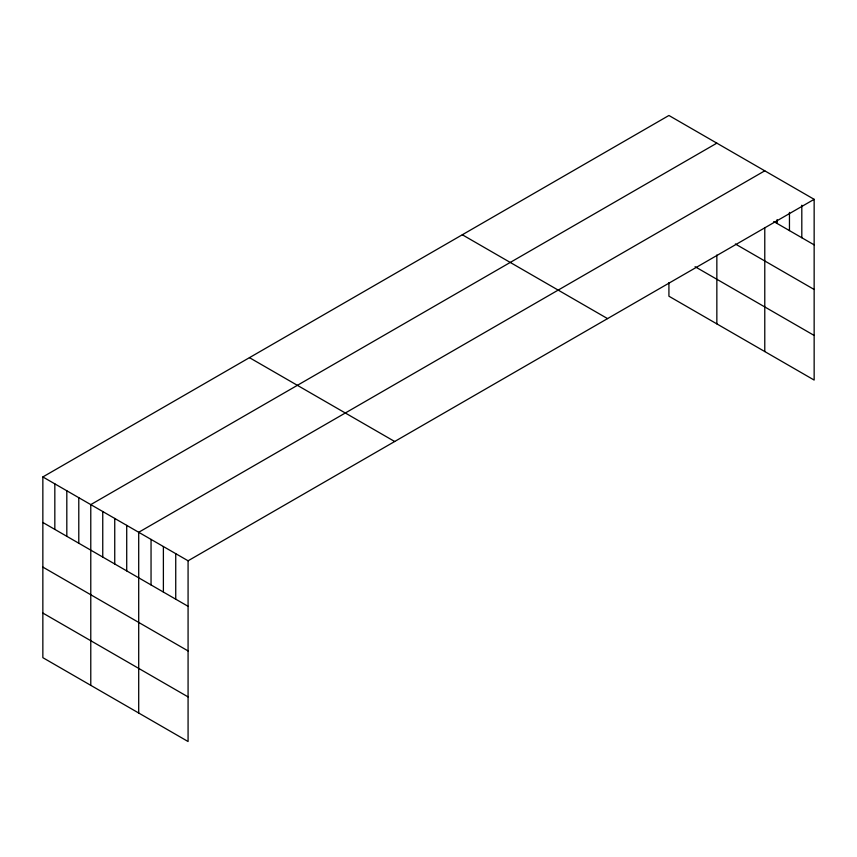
<?xml version="1.0" encoding="UTF-8"?>
<svg xmlns="http://www.w3.org/2000/svg" width="857" height="857" viewBox="0 0 857 857"><rect width="100%" height="100%" fill="white"/><g stroke="black" fill="none" stroke-linecap="round" stroke-linejoin="round"><path stroke-width="1.29" d="M764.776 227.512L764.776 351.552M42.85 476.942L188.079 560.789L188.079 741.519L42.85 657.673L42.85 476.942L668.921 115.481L814.15 199.327L814.15 380.058L668.921 296.211L668.921 282.585M716.848 143.151L90.778 504.612L90.778 685.343M764.776 170.822L138.705 532.283L138.705 713.013M188.079 560.789L814.15 199.327M773.753 221.535L814.15 244.866M735.36 243.988L814.15 289.473M695.059 266.688L814.15 335.441M462.319 234.764L607.549 318.611M249.451 357.658L394.681 441.505M42.85 522.481L188.079 606.317M42.85 567.088L188.079 650.934M42.85 613.055L188.079 696.902M801.809 205.209L801.809 237.732M789.458 212.397L789.458 230.608M777.117 219.574L777.117 223.484M716.848 255.011L716.848 323.882M175.739 553.654L175.739 599.193M163.387 546.53L163.387 592.069M151.046 539.407L151.046 584.945M126.718 525.362L126.718 570.901M114.742 518.442L114.742 563.981M102.754 511.522L102.754 557.061M78.79 497.692L78.79 543.231M66.814 490.772L66.814 536.311M54.827 483.851L54.827 529.39"/></g></svg>
